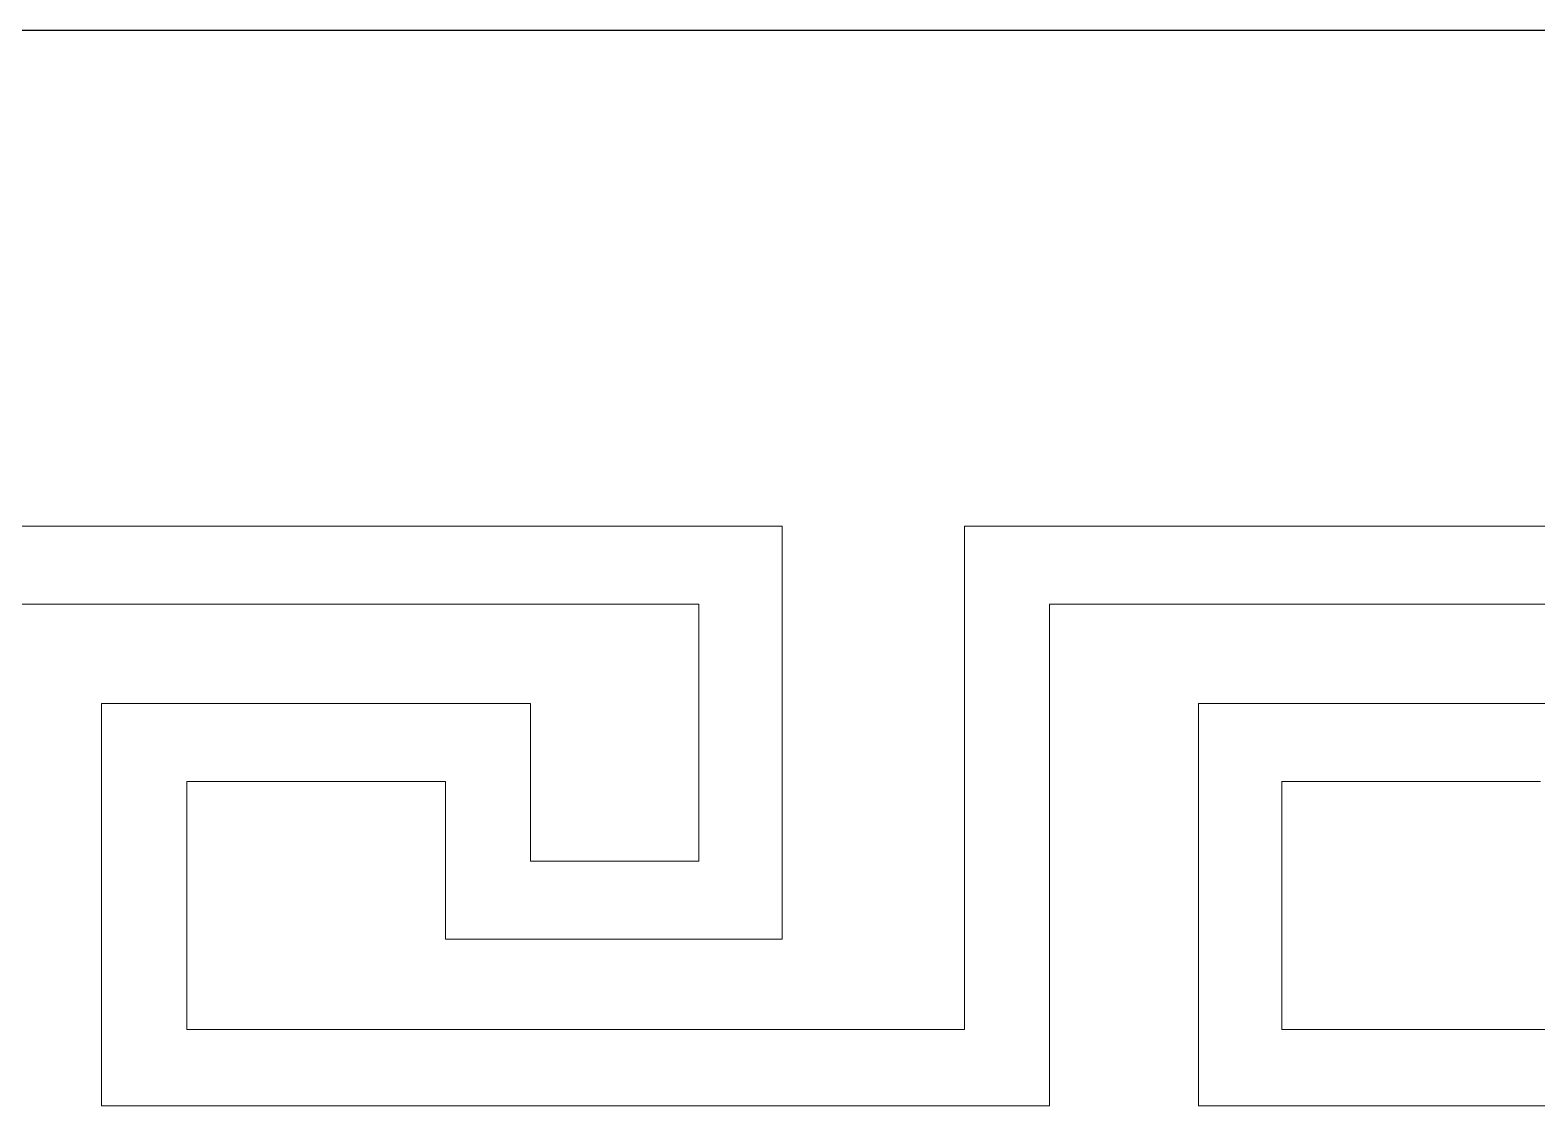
# Model space of a CAD drawing. Extents: x -66030 to 95157, y -13132 to 45879.
# Drawn here: x 32047 to 35368, y 22053 to 24423 of the extents above; entities that cross this region are included whole.
import ezdxf

# ---------------------------------------------------------------- set-up
doc = ezdxf.new("R2010")
doc.units = 0
doc.header["$LTSCALE"] = 100
doc.header["$MEASUREMENT"] = 0
doc.layers.get('0').update_dxf_attribs({"linetype": 'CONTINUOUS'})
doc.layers.add('3', color=11, linetype='CONTINUOUS')

msp = doc.modelspace()

# ---------------------------------------------------------------- linework, layer by layer
at = {"lineweight": 0}
for points in [[(31693.1, 23329.9), (33087.6, 23329.9), (33095.4, 23329.9), (33704.7, 23329.9), (33704.7, 22419.8), (32962.6, 22419.8), (32962.6, 22767.5), (32392.3, 22767.5), (32392.3, 22220.6), (34107, 22220.6), (34107, 23329.9), (35501.4, 23329.9)], [(31693.1, 23329.9), (33087.6, 23329.9), (33087.6, 23329.9), (33095.4, 23329.9), (33704.7, 23329.9), (33704.7, 22419.8), (32962.6, 22419.8), (32962.6, 22767.5), (32392.3, 22767.5), (32392.3, 22220.6), (34107, 22220.6), (34107, 23329.9), (35501.4, 23329.9)], [(35501.4, 23158.1), (34294.5, 23158.1), (34294.5, 22052.7), (34107, 22052.7), (32392.3, 22052.7), (32208.7, 22052.7), (32204.8, 22052.7), (32204.8, 22939.3), (33150.1, 22939.3), (33150.1, 22591.7), (33521.1, 22591.7), (33521.1, 23158.1), (33087.6, 23158.1), (31880.6, 23158.1)], [(35501.4, 23158.1), (34294.5, 23158.1), (34294.5, 22052.7), (34107, 22052.7), (32392.3, 22052.7), (32392.3, 22052.7), (32208.7, 22052.7), (32208.7, 22052.7), (32204.8, 22052.7), (32204.8, 22939.3), (33150.1, 22939.3), (33150.1, 22591.7), (33521.1, 22591.7), (33521.1, 23158.1), (33087.6, 23158.1), (33087.6, 23158.1), (31880.6, 23158.1)], [(36520.9, 22052.7), (34806.2, 22052.7), (34622.6, 22052.7), (34622.6, 22939.3), (35563.9, 22939.3)], [(36520.9, 22052.7), (34806.2, 22052.7), (34806.2, 22052.7), (34622.6, 22052.7), (34622.6, 22052.7), (34622.6, 22052.7), (34622.6, 22939.3), (35563.9, 22939.3)], [(35376.5, 22767.5), (34806.2, 22767.5), (34806.2, 22220.6), (36520.9, 22220.6)], [(35376.5, 22767.5), (34806.2, 22767.5), (34806.2, 22220.6), (36520.9, 22220.6)]]:
    msp.add_lwpolyline(points, dxfattribs=at)
at = {"layer": '3'}
msp.add_line((-66009.4, 24422.6), (95156.9, 24422.6), dxfattribs=at)

doc.saveas('drawing.dxf')
